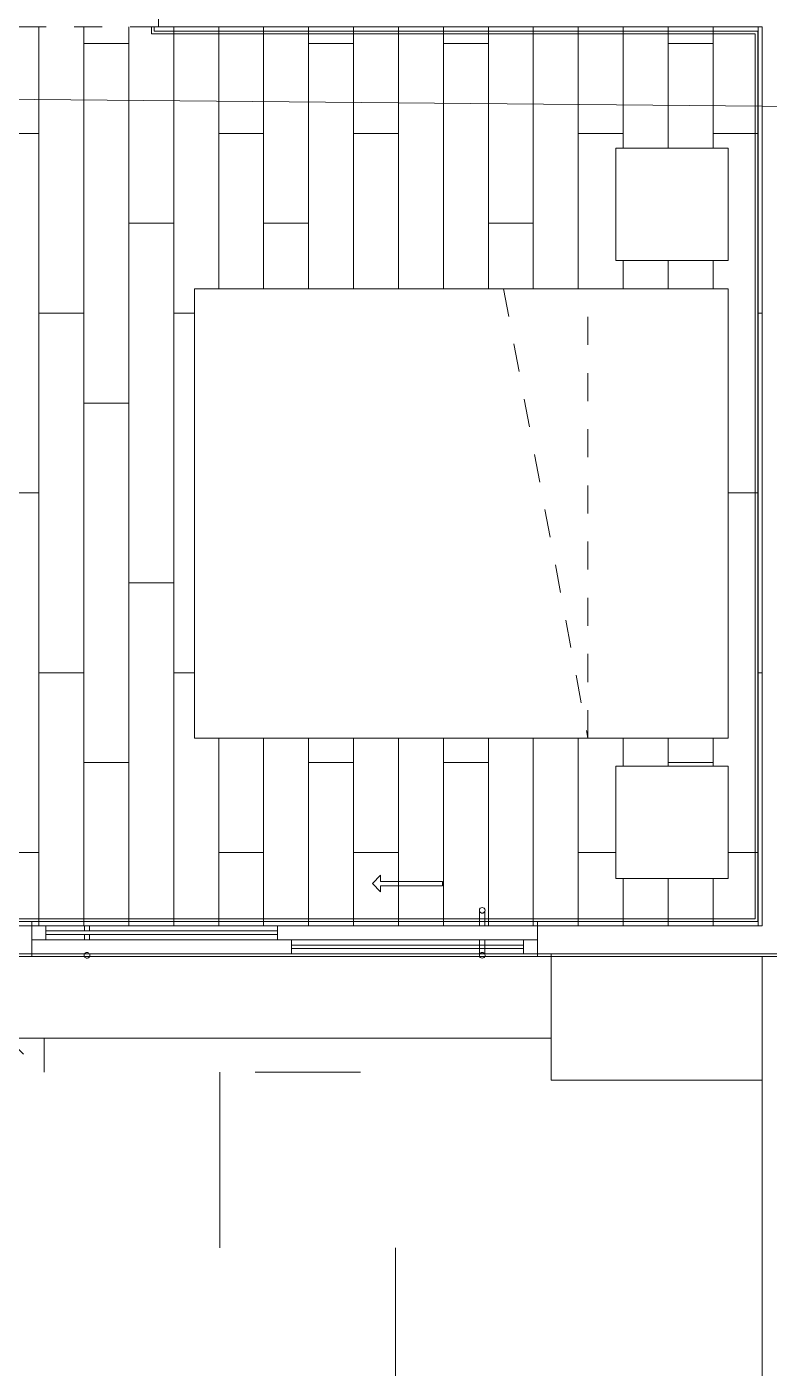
# Model space of a CAD drawing. Header units: metres. Extents: x 3856 to 4207, y -1118 to -691.
# Drawn here: x 3993.689 to 3996.332, y -982.302 to -977.527 of the extents above; entities that cross this region are included whole.
import ezdxf

# ---------------------------------------------------------------- set-up
doc = ezdxf.new("R2010")
doc.units = ezdxf.units.M
doc.linetypes.add('Basculante', pattern=[0.003, 0.002, -0.001])
doc.linetypes.add('Trazo', pattern=[0.006, 0.003, -0.003])
for name, color, linetype, lineweight in [('_Hidden Lines_', 7, 'Trazo', 9), ('Basculante', 7, 'Basculante', 9), ('Casework', 7, 'Continuous', 9), ('Detail Items', 7, 'Continuous', 9), ('Doors', 7, 'Continuous', 9), ('Floors', 7, 'Continuous', 9), ('Líneas medias', 7, 'Continuous', 9), ('Surface Pattern', 7, 'Continuous', 9), ('Text Notes', 7, 'Continuous', 9), ('Walls', 7, 'Continuous', 9)]:
    doc.layers.add(name, color=color, linetype=linetype, lineweight=lineweight)
doc.layers.add('ROA-E00-URB-A101-MASTER_PLAN cambio estaciomientos_dwg', color=7, linetype='Continuous', lineweight=9, true_color=0x767676)

# ---------------------------------------------------------------- blocks, each defined once
blk = doc.blocks.new('Cama 2D - Cama 1_60m-3763755-IMPLANTACIÓN - KIT COMERCIAL')
at = {"layer": '_Hidden Lines_'}
for p, q in [((-0.8578, -1.0866), (-0.8578, 0.5134)), ((-0.8578, 0.5134), (1.0422, 0.5134)), ((-0.0578, -1.0866), (-0.3578, 0.5134)), ((-0.3578, 0.5134), (-0.3578, -1.0866)), ((1.0422, 0.5134), (1.0422, -1.0866)), ((1.0422, -1.0866), (-0.8578, -1.0866))]:
    blk.add_line(p, q, dxfattribs=at)
at = {"layer": 'Casework'}
for p, q in [((1.0422, 0.5134), (-0.8578, 0.5134)), ((-0.8578, 0.5134), (-0.8578, -1.0866)), ((1.0422, -1.0866), (1.0422, 0.5134)), ((-0.8578, -1.0866), (1.0422, -1.0866))]:
    blk.add_line(p, q, dxfattribs=at)
blk = doc.blocks.new('Multifuncional 2D - Mesa de noche-3774347-IMPLANTACIÓN - KIT COMERCIAL')
at = {"layer": '_Hidden Lines_'}
for p, q in [((-0.8578, -1.0866), (-0.8578, -0.6866)), ((-0.8578, -0.6866), (-0.4578, -0.6866)), ((-0.4578, -0.6866), (-0.4578, -1.0866)), ((-0.4578, -1.0866), (-0.8578, -1.0866))]:
    blk.add_line(p, q, dxfattribs=at)
at = {"layer": 'Casework'}
for p, q in [((-0.4578, -0.6866), (-0.8578, -0.6866)), ((-0.8578, -0.6866), (-0.8578, -1.0866)), ((-0.4578, -1.0866), (-0.4578, -0.6866)), ((-0.8578, -1.0866), (-0.4578, -1.0866))]:
    blk.add_line(p, q, dxfattribs=at)
blk = doc.blocks.new('COUR-PUERTA_VANO - 90 cm x 235 cm-5925603-IMPLANTACIÓN - KIT COMERCIAL')
at = {"layer": 'Basculante'}
for p, q in [((0.4418, 0.05), (-0.4582, 0.05)), ((-0.4582, -0.05), (0.4418, -0.05))]:
    blk.add_line(p, q, dxfattribs=at)
at = {"layer": 'Líneas medias'}
for p, q in [((-0.4582, 0.05), (-0.4582, -0.05)), ((0.4418, -0.05), (0.4418, 0.05))]:
    blk.add_line(p, q, dxfattribs=at)
blk = doc.blocks.new('Puerta Ventana 2 cuerpos - Puerta Ventana 180 x 210cm-V194-IMPLANTACIÓN - KIT COMERCIAL')
at = {"layer": 'Detail Items'}
for p, q in [((-0.3419, -0.1705), (-0.3419, -0.1925)), ((-0.3124, -0.2), (-0.3419, -0.1705)), ((-0.5625, -0.1925), (-0.3419, -0.1925)), ((-0.5625, -0.2075), (-0.5625, -0.1925)), ((-0.3419, -0.2075), (-0.5625, -0.2075)), ((-0.3124, -0.2), (-0.3419, -0.2295)), ((-0.3419, -0.2295), (-0.3419, -0.2075))]:
    blk.add_line(p, q, dxfattribs=at)
at = {"layer": 'Doors'}
for p, q in [((-0.9, 0.05), (0.9, 0.05)), ((-0.7127, 0.0514), (-0.7127, 0)), ((-0.6944, 0), (-0.6944, 0.0514)), ((-0.025, 0.05), (0.9, 0.05)), ((-0.025, 0), (-0.025, 0.05)), ((0.9, 0.05), (0.9, 0)), ((-0.9, 0), (0.025, 0)), ((-0.9, -0.05), (-0.9, 0)), ((0.9, 0), (-0.025, 0)), ((0.025, 0), (0.025, -0.05)), ((-0.9, -0.05), (0.9, -0.05)), ((0.025, -0.05), (-0.9, -0.05)), ((-0.7127, -0.05), (-0.7127, -0.1008)), ((-0.6944, -0.1008), (-0.6944, -0.05))]:
    blk.add_line(p, q, dxfattribs=at)
for centre, start, end in [((-0.7035, 0.0555), 0, 180), ((-0.7035, 0.0555), 0, 180), ((-0.7035, 0.0555), 180, 360), ((-0.7035, 0.0555), 180, 0), ((-0.7035, -0.1049), 0, 180), ((-0.7035, -0.1049), 0, 180), ((-0.7035, -0.1049), 180, 360), ((-0.7035, -0.1049), 180, 0)]:
    blk.add_arc(centre, 0.01, start, end, dxfattribs=at)
for points in [[(-0.7127, 0.0514), (-0.7126, 0.0513), (-0.7125, 0.051), (-0.7123, 0.0507), (-0.7122, 0.0504), (-0.7121, 0.0503), (-0.712, 0.0501), (-0.7118, 0.0498), (-0.7115, 0.0494), (-0.7111, 0.0489), (-0.7106, 0.0484), (-0.7101, 0.0479), (-0.7096, 0.0475), (-0.709, 0.0471), (-0.7083, 0.0467), (-0.7076, 0.0463), (-0.7069, 0.046), (-0.7061, 0.0458), (-0.705, 0.0455), (-0.7038, 0.0454), (-0.7027, 0.0455), (-0.7015, 0.0456), (-0.7004, 0.0459), (-0.6994, 0.0463), (-0.6988, 0.0466), (-0.6984, 0.0469), (-0.698, 0.0471), (-0.6975, 0.0475), (-0.6969, 0.0479), (-0.6965, 0.0484), (-0.696, 0.0489), (-0.6956, 0.0494), (-0.6953, 0.0498), (-0.6951, 0.0501), (-0.695, 0.0503), (-0.6949, 0.0504), (-0.6948, 0.0507), (-0.6946, 0.051), (-0.6945, 0.0513), (-0.6944, 0.0514)], [(-0.6944, 0.0514), (-0.6945, 0.0513), (-0.6946, 0.051), (-0.6948, 0.0507), (-0.6949, 0.0504), (-0.695, 0.0503), (-0.6951, 0.0501), (-0.6953, 0.0498), (-0.6956, 0.0494), (-0.696, 0.0489), (-0.6965, 0.0484), (-0.6969, 0.0479), (-0.6975, 0.0475), (-0.6981, 0.0471), (-0.6987, 0.0467), (-0.6994, 0.0463), (-0.7002, 0.046), (-0.701, 0.0458), (-0.7021, 0.0455), (-0.7032, 0.0454), (-0.7044, 0.0455), (-0.7056, 0.0456), (-0.7066, 0.0459), (-0.7076, 0.0463), (-0.7082, 0.0466), (-0.7087, 0.0469), (-0.7091, 0.0471), (-0.7096, 0.0475), (-0.7101, 0.0479), (-0.7106, 0.0484), (-0.7111, 0.0489), (-0.7115, 0.0494), (-0.7118, 0.0498), (-0.712, 0.0501), (-0.7121, 0.0503), (-0.7122, 0.0504), (-0.7123, 0.0507), (-0.7125, 0.051), (-0.7126, 0.0513), (-0.7127, 0.0514)], [(-0.6944, -0.1008), (-0.6945, -0.1007), (-0.6946, -0.1005), (-0.6948, -0.1001), (-0.6949, -0.0999), (-0.695, -0.0997), (-0.6951, -0.0995), (-0.6953, -0.0992), (-0.6956, -0.0988), (-0.696, -0.0983), (-0.6965, -0.0979), (-0.6969, -0.0974), (-0.6975, -0.097), (-0.6981, -0.0965), (-0.6987, -0.0962), (-0.6994, -0.0958), (-0.7002, -0.0955), (-0.701, -0.0952), (-0.7021, -0.095), (-0.7032, -0.0949), (-0.7044, -0.095), (-0.7056, -0.0951), (-0.7066, -0.0954), (-0.7076, -0.0958), (-0.7082, -0.0961), (-0.7087, -0.0963), (-0.7091, -0.0966), (-0.7096, -0.097), (-0.7101, -0.0974), (-0.7106, -0.0979), (-0.7111, -0.0983), (-0.7115, -0.0988), (-0.7118, -0.0992), (-0.712, -0.0995), (-0.7121, -0.0997), (-0.7122, -0.0999), (-0.7123, -0.1001), (-0.7125, -0.1005), (-0.7126, -0.1007), (-0.7127, -0.1008)], [(-0.7127, -0.1008), (-0.7126, -0.1007), (-0.7125, -0.1005), (-0.7123, -0.1001), (-0.7122, -0.0999), (-0.7121, -0.0997), (-0.712, -0.0995), (-0.7118, -0.0992), (-0.7115, -0.0988), (-0.7111, -0.0983), (-0.7106, -0.0979), (-0.7101, -0.0974), (-0.7096, -0.097), (-0.709, -0.0965), (-0.7083, -0.0962), (-0.7076, -0.0958), (-0.7069, -0.0955), (-0.7061, -0.0952), (-0.705, -0.095), (-0.7038, -0.0949), (-0.7027, -0.095), (-0.7015, -0.0951), (-0.7004, -0.0954), (-0.6994, -0.0958), (-0.6988, -0.0961), (-0.6984, -0.0963), (-0.698, -0.0966), (-0.6975, -0.097), (-0.6969, -0.0974), (-0.6965, -0.0979), (-0.696, -0.0983), (-0.6956, -0.0988), (-0.6953, -0.0992), (-0.6951, -0.0995), (-0.695, -0.0997), (-0.6949, -0.0999), (-0.6948, -0.1001), (-0.6946, -0.1005), (-0.6945, -0.1007), (-0.6944, -0.1008)]]:
    blk.add_open_spline(points, degree=3, knots=[0, 0, 0, 0, 0.055556, 0.083333, 0.097222, 0.111111, 0.125, 0.138889, 0.166667, 0.194444, 0.222222, 0.25, 0.277778, 0.305556, 0.333333, 0.361111, 0.388889, 0.416667, 0.444444, 0.5, 0.527778, 0.555556, 0.611111, 0.638889, 0.666667, 0.680556, 0.694444, 0.722222, 0.75, 0.777778, 0.805556, 0.833333, 0.861111, 0.875, 0.888889, 0.902778, 0.916667, 0.944444, 1, 1, 1, 1], dxfattribs=at)
blk = doc.blocks.new('EDIFICIO TIPO A_rvt-4-IMPLANTACIÓN - KIT COMERCIAL')
at = {"layer": 'Surface Pattern', "true_color": 0x808080}
h = blk.add_hatch(dxfattribs=at)
h.set_pattern_fill('FP_83', color=8, style=0, pattern_type=2)
h.set_pattern_definition([(90, (1951.012, -2999.667), (-0.16, 1e-17), []), (180, (1951.012, -2999.667), (-0.32, -0.32), [0.16, -1.12]), (180, (1950.852, -2999.027), (-0.32, -0.32), [0.16, -1.12])])
h.paths.add_polyline_path([(3990.6568, -980.7273), (3990.6568, -978.5398), (3990.6318, -978.5398), (3990.6318, -978.5248), (3990.6568, -978.5248), (3990.6568, -978.4273), (3991.2568, -978.4273), (3991.2568, -977.6373), (3990.5068, -977.6373), (3990.5068, -977.5973), (3991.2568, -977.5973), (3991.2568, -977.5273), (3987.7568, -977.5273), (3987.7568, -980.7273)])
h.paths.add_polyline_path([(3995.4568, -980.7273), (3996.3068, -980.7273), (3996.3068, -977.5273), (3992.4568, -977.5273), (3992.4568, -977.5473), (3993.3068, -977.5473), (3993.3068, -977.5873), (3992.4568, -977.5873), (3992.4568, -978.4273), (3992.9568, -978.4273), (3992.9568, -980.7273), (3994.6318, -980.7273)])
h.paths.add_polyline_path([(3996.0626, -980.5597), (3995.7862, -980.5597), (3995.7862, -980.1597), (3996.1862, -980.1597), (3996.1862, -980.5597)])
h.paths.add_polyline_path([(3994.6173, -980.0597), (3994.2862, -980.0597), (3994.2862, -978.4597), (3996.1862, -978.4597), (3996.1862, -980.0597), (3995.3344, -980.0597)])
h.paths.add_polyline_path([(3991.9504, -978.4273), (3992.3568, -978.4273), (3992.3568, -974.6273), (3992.4568, -974.6273), (3992.4568, -974.9273), (3993.7318, -974.9273), (3993.7318, -973.6873), (3992.7818, -973.6873), (3992.7818, -973.6473), (3993.7318, -973.6423), (3993.7318, -973.6273), (3991.2568, -973.6273), (3991.2568, -973.5123), (3991.1218, -973.5123), (3991.1218, -971.7123), (3991.2568, -971.7123), (3991.2484, -969.2273), (3987.7568, -969.2273), (3987.7568, -977.4273), (3991.2568, -977.4273), (3991.2568, -976.2273), (3991.3568, -976.2273), (3991.3668, -978.4273)])
h.paths.add_polyline_path([(3995.7862, -978.3597), (3995.7862, -977.9597), (3996.1862, -977.9597), (3996.1862, -978.3597), (3995.9507, -978.3597)])
h.paths.add_polyline_path([(3994.1576, -977.4273), (3994.1576, -975.0273), (3993.0568, -975.0273), (3993.0568, -975.1253), (3994.1568, -975.1253), (3994.1568, -975.1403), (3993.0568, -975.1403), (3993.0568, -977.4273), (3993.2838, -977.4273)])
h.paths.add_polyline_path([(3993.0718, -975.4047), (3993.0718, -975.396), (3993.2838, -975.4047)])
h.paths.add_polyline_path([(3990.0068, -973.9273), (3988.4068, -973.9273), (3988.4068, -973.2273), (3990.0068, -973.2273), (3990.0068, -973.4057)])
h.paths.add_polyline_path([(3987.8434, -971.6181), (3987.8434, -969.3034), (3989.3434, -969.3034), (3989.3434, -970.1034), (3988.6434, -970.1034), (3988.6434, -971.6181), (3988.4068, -971.6181)])
h.paths.add_polyline_path([(3989.2881, -971.1273), (3989.2881, -970.6273), (3989.8881, -970.6273), (3989.8881, -971.1273), (3989.3434, -971.1273)])
at = {"layer": 'Surface Pattern', "true_color": 0xdcf1d6}
h = blk.add_hatch(dxfattribs=at)
h.set_pattern_fill('FP_101', color=254, style=0, pattern_type=2)
h.set_pattern_definition([(45, (0, 0), (-1.76776695, 0), [0.9375, -3.75]), (45, (1.25, 1.25), (-1.76776695, 0), [0.9375, -3.75]), (45, (2.5, -0.375), (-1.76776695, 0), [0.3125, -2.5]), (90, (2.5, 0.625), (-0.625, 0.625), [0.625, -2.5]), (315, (2.5, 1.25), (0, 3.5355339), [0.625, -3.75]), (0, (1.25, 1.25), (2.5, 2.5), [0.375, -1.25]), (0, (-1.875, 2.5), (2.5, 2.5), [0.375, -2.5])])
h.paths.add_polyline_path([(3986.6003, -982.5773), (3996.3068, -982.5773), (3996.3068, -981.2773), (3995.5559, -981.2773), (3995.5559, -981.1273), (3987.3568, -981.1273), (3987.3568, -974.1273), (3987.2068, -974.1273), (3987.2068, -971.7273), (3987.3568, -971.7273), (3987.3568, -971.2273), (3985.3068, -971.2273), (3985.3068, -982.5773), (3985.439, -982.5773)])
h.paths.add_polyline_path([(4004.2584, -982.5773), (4007.4068, -982.5773), (4007.4068, -979.6854), (4006.9947, -979.4231), (4007.4068, -979.2252), (4007.4068, -971.9854), (4006.9947, -971.7231), (4007.4068, -971.5252), (4007.4068, -971.1273), (4005.3568, -971.1273), (4005.3568, -971.7273), (4005.5068, -971.7273), (4005.5068, -974.1273), (4005.3568, -974.1273), (4005.3568, -981.1273), (3997.1559, -981.1273), (3997.1559, -981.2773), (3996.4068, -981.2773), (3996.4068, -982.5773), (4003.6584, -982.5773)])
at = {"layer": 'Floors'}
for p, q in [((3996.3068, -977.5273), (3994.1576, -977.5273)), ((3996.3068, -980.7273), (3996.3068, -977.5273)), ((3992.9568, -980.7273), (3994.5818, -980.7273)), ((3995.5068, -980.7273), (3996.3068, -980.7273)), ((3997.1559, -980.8273), (3995.5559, -980.8273)), ((3995.5559, -980.8273), (3995.5559, -981.2773)), ((3995.5559, -981.1273), (3993.2168, -981.1273)), ((3995.5559, -981.2773), (3996.3068, -981.2773))]:
    blk.add_line(p, q, dxfattribs=at)
at = {"layer": 'Walls'}
for p, q in [((3994.1326, -977.5273), (3994.1326, -977.5523)), ((3994.1326, -977.5523), (3994.1326, -977.5273)), ((3994.1426, -977.5273), (3994.1426, -977.5423)), ((3994.1426, -977.5423), (3994.1426, -977.5273)), ((3994.1426, -977.5523), (3994.1326, -977.5523)), ((3994.1326, -977.5523), (3994.1426, -977.5523)), ((3994.1426, -977.5423), (3996.2818, -977.5423)), ((3996.2818, -977.5423), (3994.1426, -977.5423)), ((3994.1426, -977.5523), (3996.2818, -977.5523)), ((3996.2818, -977.5523), (3994.1426, -977.5523)), ((3996.2818, -977.5423), (3996.2918, -977.5423)), ((3996.2918, -977.5423), (3996.2818, -977.5423)), ((3996.2818, -977.5523), (3996.2818, -980.7023)), ((3996.2818, -980.7023), (3996.2818, -977.5523)), ((3996.2918, -977.5423), (3996.2918, -980.7023)), ((3996.2918, -980.7023), (3996.2918, -977.5423)), ((3996.2818, -980.7023), (3992.9818, -980.7023)), ((3992.9818, -980.7023), (3996.2818, -980.7023)), ((3996.2918, -980.7123), (3992.9818, -980.7123)), ((3992.9818, -980.7123), (3996.2918, -980.7123)), ((3993.7068, -980.7123), (3995.5068, -980.7123)), ((3993.7068, -980.7273), (3993.7068, -980.7123)), ((3994.5818, -980.7273), (3993.7068, -980.7273)), ((3995.5068, -980.7273), (3995.5068, -980.7123)), ((3996.2918, -980.7023), (3996.2918, -980.7123)), ((3996.2918, -980.7123), (3996.2918, -980.7023)), ((3993.7076, -980.8373), (3993.7076, -980.8273)), ((3994.6318, -980.8273), (3995.5068, -980.8273)), ((3995.5068, -980.8273), (3994.6318, -980.8273)), ((3995.5068, -980.8373), (3995.5068, -980.8273)), ((3995.5068, -980.8373), (3995.5068, -980.8273)), ((3993.7076, -980.8373), (3995.5068, -980.8373)), ((3995.5068, -980.8373), (3993.7076, -980.8373)), ((3996.3068, -982.5773), (3996.3068, -980.8373)), ((3996.4068, -980.8373), (3996.3068, -980.8373))]:
    blk.add_line(p, q, dxfattribs=at)
at = {"layer": 'Walls', "lineweight": 18}
for p, q in [((3994.1426, -977.5273), (3994.1426, -977.5423)), ((3996.3068, -980.7123), (3996.3068, -977.5273)), ((3994.1426, -977.5423), (3996.2918, -977.5423)), ((3996.2918, -977.5423), (3996.2918, -980.7123)), ((3996.2918, -980.7123), (3992.9718, -980.7123)), ((3992.9718, -980.7273), (3996.3068, -980.7273)), ((3996.3068, -980.7273), (3996.3068, -980.7123)), ((3993.7076, -980.8273), (3993.2218, -980.8273)), ((3995.5068, -980.8273), (3993.7076, -980.8273)), ((3996.3568, -980.8273), (3995.5068, -980.8273)), ((3995.5068, -980.8273), (3995.5068, -980.8373)), ((3995.5068, -980.8373), (3995.5068, -980.8273)), ((3993.2218, -980.8373), (3993.7076, -980.8373)), ((3993.7076, -980.8373), (3995.5068, -980.8373)), ((3995.5068, -980.8373), (3996.3568, -980.8373))]:
    blk.add_line(p, q, dxfattribs=at)
at = {"layer": 'Casework', "lineweight": 9, "rotation": 180}
for name, p in [('Multifuncional 2D - Mesa de noche-3774347-IMPLANTACIÓN - KIT COMERCIAL', (3995.3285, -979.0463)), ('Cama 2D - Cama 1_60m-3763755-IMPLANTACIÓN - KIT COMERCIAL', (3995.3285, -979.5463)), ('Multifuncional 2D - Mesa de noche-3774347-IMPLANTACIÓN - KIT COMERCIAL', (3995.3285, -981.2463))]:
    blk.add_blockref(name, p, dxfattribs=at)
at = {"layer": 'Doors', "lineweight": 9}
blk.add_blockref('COUR-PUERTA_VANO - 90 cm x 235 cm-5925603-IMPLANTACIÓN - KIT COMERCIAL', (3993.7158, -977.4773), dxfattribs=at)
at = {"layer": 'Doors', "lineweight": 9, "rotation": 180}
blk.add_blockref('Puerta Ventana 2 cuerpos - Puerta Ventana 180 x 210cm-V194-IMPLANTACIÓN - KIT COMERCIAL', (3994.6068, -980.7773), dxfattribs=at)
blk = doc.blocks.new('ROA-E00-URB-A101-MASTER_PLAN cambio estaciomientos_dwg_Puerta Ventana 2 cuerpos - Puerta Ventana 180 x 210cm-9466554-Master Plan - Etapa 1-7986519-IMPLANTACIÓN - KIT COMERCIAL')
at = {"layer": 'Doors'}
for p, q in [((-0.85, 0), (-0.85, 0.05)), ((-0.7127, 0.05), (-0.7127, 0.0313)), ((-0.6944, 0.0313), (-0.6944, 0.05)), ((-0.7127, 0.0188), (-0.7127, 0)), ((-0.6944, 0), (-0.6944, 0.0188)), ((0.85, -0.0187), (0.025, -0.0187))]:
    blk.add_line(p, q, dxfattribs=at)
at = {"layer": 'Doors', "flags": 128}
for points in [[(-0.025, 0.0313), (-0.85, 0.0313), (-0.85, 0.0188), (-0.025, 0.0188)], [(0.85, 0), (0.85, -0.05), (0.025, -0.05)], [(0.025, -0.0312), (0.85, -0.0312), (0.85, -0.0187)], [(0.025, -0.05), (0.9, -0.05), (0.85, -0.05)]]:
    blk.add_lwpolyline(points, dxfattribs=at)
at = {"layer": 'Doors'}
for start, end in [(0, 180), (150, 180), (180, 360), (255, 345), (0, 30)]:
    blk.add_arc((-0.7035, -0.0555), 0.01, start, end, dxfattribs=at)
for points, knots in [([(-0.7127, -0.0514), (-0.7126, -0.0513), (-0.7125, -0.051), (-0.7123, -0.0507), (-0.7122, -0.0504), (-0.7121, -0.0503), (-0.7121, -0.0503)], [0, 0, 0, 0, 0.0555556, 0.0833333, 0.0972222, 0.1111111, 0.1111111, 0.1111111, 0.1111111]), ([(-0.695, -0.0503), (-0.695, -0.0503), (-0.6949, -0.0504), (-0.6948, -0.0507), (-0.6946, -0.051), (-0.6945, -0.0513), (-0.6944, -0.0514)], [0.8888889, 0.8888889, 0.8888889, 0.8888889, 0.9027778, 0.9166667, 0.9444444, 1, 1, 1, 1])]:
    blk.add_open_spline(points, degree=3, knots=knots, dxfattribs=at)
blk = doc.blocks.new('ROA-E00-URB-A101-MASTER_PLAN cambio estaciomientos_dwg_ROA-E01-ARQ-R23_rvt-4-Master Plan - Etapa 1-7986589-IMPLANTACIÓN - KIT COMERCIAL')
at = {"layer": 'Walls'}
blk.add_line((980.8273, 3993.7068), (980.8273, 3993.2168), dxfattribs=at)
at = {"layer": 'Walls', "flags": 128}
for points in [[(980.8273, 3995.5559), (980.8273, 3995.5068), (980.8373, 3995.5068), (980.8373, 3995.5559)], [(980.8373, 3993.7076), (980.8373, 3993.8967), (980.8373, 3993.7076), (980.8273, 3993.7076)], [(980.8373, 3993.2168), (980.8373, 3993.7076), (980.8273, 3993.7076)]]:
    blk.add_lwpolyline(points, dxfattribs=at)
for points in [[(980.8273, 3995.5068), (980.8373, 3995.5068)], [(980.8373, 3993.9073), (980.8373, 3995.5068)]]:
    blk.add_lwpolyline(points, close=True, dxfattribs=at)
at = {"rotation": 89.99999999999946}
blk.add_blockref('ROA-E00-URB-A101-MASTER_PLAN cambio estaciomientos_dwg_Puerta Ventana 2 cuerpos - Puerta Ventana 180 x 210cm-9466554-Master Plan - Etapa 1-7986519-IMPLANTACIÓN - KIT COMERCIAL', (980.7773, 3994.6068), dxfattribs=at)
blk = doc.blocks.new('ROA-E00-URB-A101-MASTER_PLAN cambio estaciomientos_dwg_ROA-E01-EST-R23_rvt-4-Master Plan - Etapa 1-7986864-IMPLANTACIÓN - KIT COMERCIAL')
at = {"layer": 'Walls'}
for p, q in [((980.7773, 3993.7068), (980.7273, 3993.7068)), ((980.8273, 3993.2168), (980.8273, 3993.7068))]:
    blk.add_line(p, q, dxfattribs=at)
at = {"layer": 'Walls', "flags": 128}
blk.add_lwpolyline([(980.7773, 3995.5068), (980.8273, 3995.5068), (980.8273, 3995.5559)], dxfattribs=at)
blk = doc.blocks.new('ROA-E00-URB-A101-MASTER_PLAN cambio estaciomientos_dwg-7942325-IMPLANTACIÓN - KIT COMERCIAL')
for name in ['ROA-E00-URB-A101-MASTER_PLAN cambio estaciomientos_dwg_ROA-E01-EST-R23_rvt-4-Master Plan - Etapa 1-7986864-IMPLANTACIÓN - KIT COMERCIAL', 'ROA-E00-URB-A101-MASTER_PLAN cambio estaciomientos_dwg_ROA-E01-ARQ-R23_rvt-4-Master Plan - Etapa 1-7986589-IMPLANTACIÓN - KIT COMERCIAL']:
    blk.add_blockref(name, (0, 0))

msp = doc.modelspace()

# ---------------------------------------------------------------- linework, layer by layer
at = {"layer": 'Text Notes'}
msp.add_line((4059.636, -978.3932), (3869.42, -976.6409), dxfattribs=at)

# ---------------------------------------------------------------- block references
at = {"lineweight": 5}
msp.add_blockref('EDIFICIO TIPO A_rvt-4-IMPLANTACIÓN - KIT COMERCIAL', (0, 0), dxfattribs=at)
at = {"layer": 'ROA-E00-URB-A101-MASTER_PLAN cambio estaciomientos_dwg', "color": 7, "rotation": 269.9999999999999}
msp.add_blockref('ROA-E00-URB-A101-MASTER_PLAN cambio estaciomientos_dwg-7942325-IMPLANTACIÓN - KIT COMERCIAL', (0, 0), dxfattribs=at)

doc.saveas('drawing.dxf')
